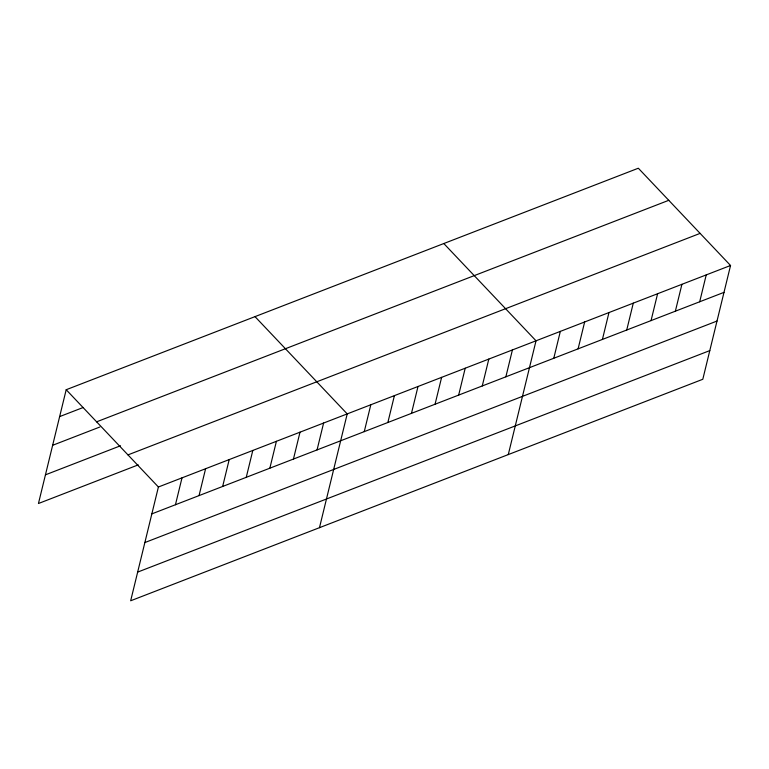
<?xml version="1.0" encoding="UTF-8"?>
<svg xmlns="http://www.w3.org/2000/svg" width="769" height="769" viewBox="0 0 769 769"><rect width="100%" height="100%" fill="white"/><g stroke="black" fill="none" stroke-linecap="round" stroke-linejoin="round"><path stroke-width="1.15" d="M730.55 265.488L158.404 486.998L130.663 600.781L702.808 379.271L730.55 265.488L638.337 168.219L66.192 389.729L38.45 503.512L138.218 464.889M175.447 504.743L182.003 477.857M199.046 495.601L205.602 468.715M222.654 486.469L229.2 459.583M246.253 477.328L252.809 450.442M269.852 468.196L276.407 441.31M293.45 459.055L300.006 432.168M317.059 449.913L323.605 423.037M319.471 527.688L347.213 413.895L255 316.626M364.256 431.64L370.812 404.763M387.855 422.508L394.41 395.622M411.463 413.366L418.009 386.48M435.062 404.234L441.617 377.348M458.66 395.093L465.216 368.207M482.259 385.961L488.815 359.075M505.867 376.82L512.414 349.933M508.28 454.585L536.022 340.802L443.809 243.533M553.786 358.267L560.332 331.381M578.096 348.857L584.651 321.971M602.415 339.437L608.971 312.56M626.735 330.026L633.281 303.14M651.045 320.615L657.601 293.729M675.365 311.195L681.92 284.309M699.684 301.784L706.23 274.898M59.636 416.606L83.235 407.474M96.615 421.825L668.77 200.315M52.648 445.289L99.845 427.016M45.438 474.838L120.531 445.76M127.971 454.892L700.117 233.382M151.849 513.875L723.994 292.364M144.86 542.558L717.006 321.048M137.651 572.107L709.806 350.597M66.192 389.729L158.404 486.998"/></g></svg>
